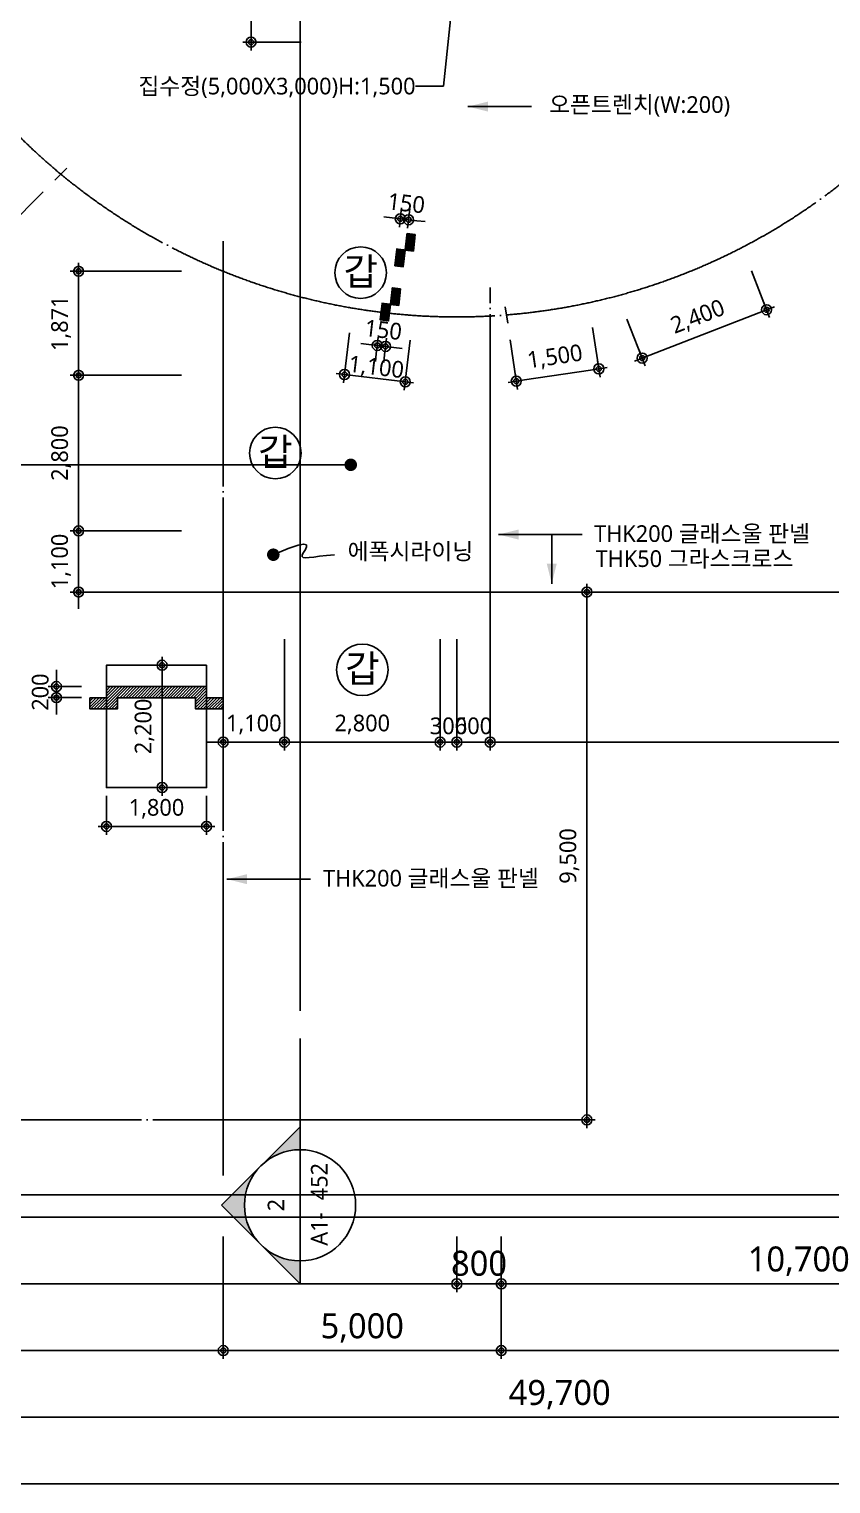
# Model space of a CAD drawing. Header units: millimetres. Extents: x 0 to 244676, y -5263 to 84354.
# Drawn here: x 48059 to 62477, y 2254 to 28434 of the extents above; entities that cross this region are included whole.
import ezdxf
from ezdxf.enums import TextEntityAlignment as Align

# ---------------------------------------------------------------- set-up
doc = ezdxf.new("R2010")
doc.units = ezdxf.units.MM
doc.header["$LTSCALE"] = 100
doc.header["$MEASUREMENT"] = 0
doc.header["$PDSIZE"] = -10
doc.linetypes.add('CEN', pattern=[62, 60, -1, 0, -1])
doc.layers.get('0').update_dxf_attribs({"linetype": 'CONTINUOUS'})
doc.layers.get('Defpoints').update_dxf_attribs({"color": 171, "linetype": 'CONTINUOUS'})
for name, color, linetype in [('Center(AR)', 30, 'CEN'), ('DIM', 7, 'CONTINUOUS'), ('LED', 7, 'CONTINUOUS'), ('NDIM', 7, 'CONTINUOUS'), ('SASAC 도면명', 2, 'CONTINUOUS'), ('SYM', 7, 'CONTINUOUS'), ('TEXT', 3, 'CONTINUOUS'), ('TEXT(MIN)', 7, 'CONTINUOUS'), ('TEXT(NOTE小)', 1, 'CONTINUOUS'), ('장비기초', 3, 'CONTINUOUS')]:
    doc.layers.add(name, color=color, linetype=linetype)
doc.styles.add('TE', font='malgun_0.ttf')
doc.styles.add('나눔바른고딕', font='NanumBarunGothic.ttf')
doc.dimstyles.new('BA', dxfattribs={"dimscale": 500, "dimtxt": 3, "dimasz": 1, "dimexe": 1, "dimexo": 5, "dimgap": 0.9, "dimtad": 1, "dimdec": 0, "dimdsep": 46, "dimlunit": 6, "dimtxsty": 'TE', "dimblk": 'DDD', "dimcen": 2.5, "dimclrd": 256, "dimclre": 256, "dimclrt": 3, "dimazin": 2, "dimtfac": 1, "dimtdec": 0, "dimtix": 1, "dimtmove": 2, "dimatfit": 3, "dimldrblk": 'DDD', "dimfxl": 1, "dimtolj": 1, "dimtzin": 0, "dimarcsym": 2})

# ---------------------------------------------------------------- blocks, each defined once
blk = doc.blocks.new('DDD')
at = {"layer": 'DIM', "color": 0}
for p, q in [((-1, 0), (1, 0)), ((0, -1), (0, 1))]:
    blk.add_line(p, q, dxfattribs=at)
for radius in [0.6, 0.3]:
    blk.add_circle((0, 0), radius, dxfattribs=at)
blk = doc.blocks.new('*D37')
at = {"layer": 'Defpoints', "color": 0, "ltscale": 0.4, "transparency": 16777216}
for p in [(48950, 19404), (51550, 19404), (51550, 18304)]:
    blk.add_point(p, dxfattribs=at)
at = {"layer": 'NDIM', "lineweight": -2, "ltscale": 0.4, "transparency": 16777216}
for p, q in [((48950, 19554), (48950, 19704)), ((50800, 19404), (48800, 19404)), ((48950, 18304), (48950, 19404)), ((50800, 18304), (48800, 18304)), ((48950, 18154), (48950, 18004))]:
    blk.add_line(p, q, dxfattribs=at)
at = {"layer": 'NDIM', "lineweight": -2, "ltscale": 0.4, "transparency": 16777216, "xscale": 150, "yscale": 150, "zscale": 150}
for p, rotation in [((48950, 19404), 270), ((48950, 18304), 90)]:
    blk.add_blockref('DDD', p, dxfattribs=dict(at, rotation=rotation))
at = {"layer": 'NDIM', "color": 3, "ltscale": 0.4, "transparency": 16777216, "insert": (48634, 18854), "char_height": 300, "attachment_point": 5, "rotation": 90, "style": 'TE'}
blk.add_mtext('\\A1;1,100', dxfattribs=at)
blk = doc.blocks.new('갑종방화문표기')
at = {"layer": 'TEXT(NOTE小)'}
blk.add_circle((0, 0), 112.5, dxfattribs=at)
at = {"layer": 'TEXT(NOTE小)', "style": '나눔바른고딕'}
blk.add_text('갑', height=120.1, dxfattribs=at).set_placement((0.6, 5.3), align=Align.MIDDLE_CENTER)
blk = doc.blocks.new('*D46')
at = {"layer": 'Defpoints', "color": 0, "ltscale": 0.4, "transparency": 16777216}
for p in [(32750, 7454), (82450, 7454), (32750, 3454)]:
    blk.add_point(p, dxfattribs=at)
at = {"layer": 'NDIM', "lineweight": -2, "ltscale": 0.4, "transparency": 16777216}
for p, q in [((32750, 6704), (32750, 3304)), ((82450, 6704), (82450, 3304)), ((82300, 3454), (32900, 3454))]:
    blk.add_line(p, q, dxfattribs=at)
at = {"layer": 'NDIM', "lineweight": -2, "ltscale": 0.4, "transparency": 16777216, "xscale": 150, "yscale": 150, "zscale": 150, "rotation": 180}
blk.add_blockref('DDD', (32750, 3454), dxfattribs=at)
at = {"layer": 'NDIM', "lineweight": -2, "ltscale": 0.4, "transparency": 16777216, "xscale": 150, "yscale": 150, "zscale": 150}
blk.add_blockref('DDD', (82450, 3454), dxfattribs=at)
at = {"layer": 'NDIM', "color": 3, "ltscale": 0.4, "transparency": 16777216, "insert": (57600, 3859), "char_height": 450, "attachment_point": 5, "style": 'TE'}
blk.add_mtext('\\A1;49,700', dxfattribs=at)
blk = doc.blocks.new('*D47')
at = {"layer": 'Defpoints', "color": 0, "ltscale": 0.4, "transparency": 16777216}
for p in [(51550, 7454), (56550, 7454), (51550, 4654)]:
    blk.add_point(p, dxfattribs=at)
at = {"layer": 'NDIM', "lineweight": -2, "ltscale": 0.4, "transparency": 16777216}
for p, q in [((51550, 6704), (51550, 4504)), ((56550, 6704), (56550, 4504)), ((56400, 4654), (51700, 4654))]:
    blk.add_line(p, q, dxfattribs=at)
at = {"layer": 'NDIM', "lineweight": -2, "ltscale": 0.4, "transparency": 16777216, "xscale": 150, "yscale": 150, "zscale": 150, "rotation": 180}
blk.add_blockref('DDD', (51550, 4654), dxfattribs=at)
at = {"layer": 'NDIM', "lineweight": -2, "ltscale": 0.4, "transparency": 16777216, "xscale": 150, "yscale": 150, "zscale": 150}
blk.add_blockref('DDD', (56550, 4654), dxfattribs=at)
at = {"layer": 'NDIM', "color": 3, "ltscale": 0.4, "transparency": 16777216, "insert": (54050, 5059), "char_height": 450, "attachment_point": 5, "style": 'TE'}
blk.add_mtext('\\A1;5,000', dxfattribs=at)
blk = doc.blocks.new('*D48')
at = {"layer": 'Defpoints', "color": 0, "ltscale": 0.4, "transparency": 16777216}
for p in [(32750, 7454), (51550, 7454), (32750, 4654)]:
    blk.add_point(p, dxfattribs=at)
at = {"layer": 'NDIM', "lineweight": -2, "ltscale": 0.4, "transparency": 16777216}
for p, q in [((32750, 6704), (32750, 4504)), ((51550, 6704), (51550, 4504)), ((51400, 4654), (32900, 4654))]:
    blk.add_line(p, q, dxfattribs=at)
at = {"layer": 'NDIM', "lineweight": -2, "ltscale": 0.4, "transparency": 16777216, "xscale": 150, "yscale": 150, "zscale": 150, "rotation": 180}
blk.add_blockref('DDD', (32750, 4654), dxfattribs=at)
at = {"layer": 'NDIM', "lineweight": -2, "ltscale": 0.4, "transparency": 16777216, "xscale": 150, "yscale": 150, "zscale": 150}
blk.add_blockref('DDD', (51550, 4654), dxfattribs=at)
at = {"layer": 'NDIM', "color": 3, "ltscale": 0.4, "transparency": 16777216, "insert": (42150, 5061), "char_height": 450, "attachment_point": 5, "style": 'TE'}
blk.add_mtext('\\A1;18,800', dxfattribs=at)
blk = doc.blocks.new('*D49')
at = {"layer": 'Defpoints', "color": 0, "ltscale": 0.4, "transparency": 16777216}
for p in [(56550, 7454), (78250, 7454), (56550, 4654)]:
    blk.add_point(p, dxfattribs=at)
at = {"layer": 'NDIM', "lineweight": -2, "ltscale": 0.4, "transparency": 16777216}
for p, q in [((56550, 6704), (56550, 4504)), ((78250, 6704), (78250, 4504)), ((78100, 4654), (56700, 4654))]:
    blk.add_line(p, q, dxfattribs=at)
at = {"layer": 'NDIM', "lineweight": -2, "ltscale": 0.4, "transparency": 16777216, "xscale": 150, "yscale": 150, "zscale": 150, "rotation": 180}
blk.add_blockref('DDD', (56550, 4654), dxfattribs=at)
at = {"layer": 'NDIM', "lineweight": -2, "ltscale": 0.4, "transparency": 16777216, "xscale": 150, "yscale": 150, "zscale": 150}
blk.add_blockref('DDD', (78250, 4654), dxfattribs=at)
at = {"layer": 'NDIM', "color": 3, "ltscale": 0.4, "transparency": 16777216, "insert": (67400, 5061), "char_height": 450, "attachment_point": 5, "style": 'TE'}
blk.add_mtext('\\A1;21,700', dxfattribs=at)
blk = doc.blocks.new('*D50')
at = {"layer": 'Defpoints', "color": 0, "ltscale": 0.4, "transparency": 16777216}
for p in [(56550, 7454), (67250, 7454), (56550, 5854)]:
    blk.add_point(p, dxfattribs=at)
at = {"layer": 'NDIM', "lineweight": -2, "ltscale": 0.4, "transparency": 16777216}
for p, q in [((56550, 6704), (56550, 5704)), ((67250, 6704), (67250, 5704)), ((67100, 5854), (56700, 5854))]:
    blk.add_line(p, q, dxfattribs=at)
at = {"layer": 'NDIM', "lineweight": -2, "ltscale": 0.4, "transparency": 16777216, "xscale": 150, "yscale": 150, "zscale": 150, "rotation": 180}
blk.add_blockref('DDD', (56550, 5854), dxfattribs=at)
at = {"layer": 'NDIM', "lineweight": -2, "ltscale": 0.4, "transparency": 16777216, "xscale": 150, "yscale": 150, "zscale": 150}
blk.add_blockref('DDD', (67250, 5854), dxfattribs=at)
at = {"layer": 'NDIM', "color": 3, "ltscale": 0.4, "transparency": 16777216, "insert": (61900, 6261), "char_height": 450, "attachment_point": 5, "style": 'TE'}
blk.add_mtext('\\A1;10,700', dxfattribs=at)
blk = doc.blocks.new('*D66')
at = {"layer": 'Defpoints', "color": 0, "ltscale": 0.4, "transparency": 16777216}
for p in [(51550, 24076), (48950, 22204), (51550, 22204)]:
    blk.add_point(p, dxfattribs=at)
at = {"layer": 'NDIM', "lineweight": -2, "ltscale": 0.4, "transparency": 16777216}
for p, q in [((50800, 24076), (48800, 24076)), ((48950, 23926), (48950, 22354)), ((50800, 22204), (48800, 22204))]:
    blk.add_line(p, q, dxfattribs=at)
at = {"layer": 'NDIM', "lineweight": -2, "ltscale": 0.4, "transparency": 16777216, "xscale": 150, "yscale": 150, "zscale": 150}
for p, rotation in [((48950, 24076), 90), ((48950, 22204), 270)]:
    blk.add_blockref('DDD', p, dxfattribs=dict(at, rotation=rotation))
at = {"layer": 'NDIM', "color": 3, "ltscale": 0.4, "transparency": 16777216, "insert": (48634, 23140), "char_height": 300, "attachment_point": 5, "rotation": 90, "style": 'TE'}
blk.add_mtext('\\A1;1,871', dxfattribs=at)
blk = doc.blocks.new('*D67')
at = {"layer": 'Defpoints', "color": 0, "ltscale": 0.4, "transparency": 16777216}
for p in [(52650, 18204), (55450, 18204), (55450, 15604)]:
    blk.add_point(p, dxfattribs=at)
at = {"layer": 'NDIM', "lineweight": -2, "ltscale": 0.4, "transparency": 16777216}
for p, q in [((52650, 17454), (52650, 15454)), ((55450, 17454), (55450, 15454)), ((52800, 15604), (55300, 15604))]:
    blk.add_line(p, q, dxfattribs=at)
at = {"layer": 'NDIM', "lineweight": -2, "ltscale": 0.4, "transparency": 16777216, "xscale": 150, "yscale": 150, "zscale": 150, "rotation": 180}
blk.add_blockref('DDD', (52650, 15604), dxfattribs=at)
at = {"layer": 'NDIM', "lineweight": -2, "ltscale": 0.4, "transparency": 16777216, "xscale": 150, "yscale": 150, "zscale": 150}
blk.add_blockref('DDD', (55450, 15604), dxfattribs=at)
at = {"layer": 'NDIM', "color": 3, "ltscale": 0.4, "transparency": 16777216, "insert": (54050, 15920), "char_height": 300, "attachment_point": 5, "style": 'TE'}
blk.add_mtext('\\A1;2,800', dxfattribs=at)
blk = doc.blocks.new('*D68')
at = {"layer": 'Defpoints', "color": 0, "ltscale": 0.4, "transparency": 16777216}
for p in [(55450, 18204), (55750, 18204), (55750, 15604)]:
    blk.add_point(p, dxfattribs=at)
at = {"layer": 'NDIM', "lineweight": -2, "ltscale": 0.4, "transparency": 16777216}
for p, q in [((55450, 17454), (55450, 15454)), ((55750, 17454), (55750, 15454)), ((55300, 15604), (55150, 15604)), ((55450, 15604), (55750, 15604)), ((55900, 15604), (56050, 15604))]:
    blk.add_line(p, q, dxfattribs=at)
at = {"layer": 'NDIM', "lineweight": -2, "ltscale": 0.4, "transparency": 16777216, "xscale": 150, "yscale": 150, "zscale": 150}
blk.add_blockref('DDD', (55450, 15604), dxfattribs=at)
at = {"layer": 'NDIM', "lineweight": -2, "ltscale": 0.4, "transparency": 16777216, "xscale": 150, "yscale": 150, "zscale": 150, "rotation": 180}
blk.add_blockref('DDD', (55750, 15604), dxfattribs=at)
at = {"layer": 'NDIM', "color": 3, "ltscale": 0.4, "transparency": 16777216, "insert": (55600, 15894), "char_height": 300, "attachment_point": 5, "style": 'TE'}
blk.add_mtext('\\A1;300', dxfattribs=at)
blk = doc.blocks.new('*D69')
at = {"layer": 'Defpoints', "color": 0, "ltscale": 0.4, "transparency": 16777216}
for p in [(51550, 18204), (52650, 18204), (52650, 15604)]:
    blk.add_point(p, dxfattribs=at)
at = {"layer": 'NDIM', "lineweight": -2, "ltscale": 0.4, "transparency": 16777216}
for p, q in [((51550, 17454), (51550, 15454)), ((52650, 17454), (52650, 15454)), ((51400, 15604), (51250, 15604)), ((51550, 15604), (52650, 15604)), ((52800, 15604), (52950, 15604))]:
    blk.add_line(p, q, dxfattribs=at)
at = {"layer": 'NDIM', "lineweight": -2, "ltscale": 0.4, "transparency": 16777216, "xscale": 150, "yscale": 150, "zscale": 150}
blk.add_blockref('DDD', (51550, 15604), dxfattribs=at)
at = {"layer": 'NDIM', "lineweight": -2, "ltscale": 0.4, "transparency": 16777216, "xscale": 150, "yscale": 150, "zscale": 150, "rotation": 180}
blk.add_blockref('DDD', (52650, 15604), dxfattribs=at)
at = {"layer": 'NDIM', "color": 3, "ltscale": 0.4, "transparency": 16777216, "insert": (52100, 15920), "char_height": 300, "attachment_point": 5, "style": 'TE'}
blk.add_mtext('\\A1;1,100', dxfattribs=at)
blk = doc.blocks.new('*D70')
at = {"layer": 'Defpoints', "color": 0, "ltscale": 0.4, "transparency": 16777216}
for p in [(55750, 7454), (56550, 7454), (55750, 5854)]:
    blk.add_point(p, dxfattribs=at)
at = {"layer": 'NDIM', "lineweight": -2, "ltscale": 0.4, "transparency": 16777216}
for p, q in [((55750, 6704), (55750, 5704)), ((56550, 6704), (56550, 5704)), ((55600, 5854), (55450, 5854)), ((56550, 5854), (55750, 5854)), ((56700, 5854), (56850, 5854))]:
    blk.add_line(p, q, dxfattribs=at)
at = {"layer": 'NDIM', "lineweight": -2, "ltscale": 0.4, "transparency": 16777216, "xscale": 150, "yscale": 150, "zscale": 150}
blk.add_blockref('DDD', (55750, 5854), dxfattribs=at)
at = {"layer": 'NDIM', "lineweight": -2, "ltscale": 0.4, "transparency": 16777216, "xscale": 150, "yscale": 150, "zscale": 150, "rotation": 180}
blk.add_blockref('DDD', (56550, 5854), dxfattribs=at)
at = {"layer": 'NDIM', "color": 3, "ltscale": 0.4, "transparency": 16777216, "insert": (56150, 6222), "char_height": 450, "attachment_point": 5, "style": 'TE'}
blk.add_mtext('\\A1;800', dxfattribs=at)
blk = doc.blocks.new('*D74')
at = {"layer": 'Defpoints', "color": 0, "ltscale": 0.4, "transparency": 16777216}
for p in [(54374, 23200), (54523, 23182), (54469, 22724)]:
    blk.add_point(p, dxfattribs=at)
at = {"layer": 'NDIM', "lineweight": -2, "ltscale": 0.4, "transparency": 16777216}
for p, q in [((54171, 22759), (54022, 22776)), ((54287, 22455), (54303, 22593)), ((54320, 22742), (54469, 22724)), ((54436, 22437), (54452, 22575)), ((54618, 22707), (54767, 22689))]:
    blk.add_line(p, q, dxfattribs=at)
at = {"layer": 'NDIM', "lineweight": -2, "ltscale": 0.4, "transparency": 16777216, "xscale": 150, "yscale": 150, "zscale": 150}
for p, rotation in [((54320, 22742), 353.3496406613502), ((54469, 22724), 173.3496406613502)]:
    blk.add_blockref('DDD', p, dxfattribs=dict(at, rotation=rotation))
at = {"layer": 'NDIM', "color": 3, "ltscale": 0.4, "transparency": 16777216, "insert": (54428, 23022), "char_height": 300, "attachment_point": 5, "rotation": 353.3496, "style": 'TE'}
blk.add_mtext('\\A1;150', dxfattribs=at)
blk = doc.blocks.new('*D75')
at = {"layer": 'Defpoints', "color": 0, "ltscale": 0.4, "transparency": 16777216}
for p in [(54883, 25003), (54672, 24474), (54821, 24457)]:
    blk.add_point(p, dxfattribs=at)
at = {"layer": 'NDIM', "lineweight": -2, "ltscale": 0.4, "transparency": 16777216}
for p, q in [((54757, 25219), (54751, 25169)), ((54906, 25202), (54900, 25152)), ((54585, 25037), (54436, 25054)), ((54734, 25020), (54883, 25003)), ((55032, 24986), (55181, 24969))]:
    blk.add_line(p, q, dxfattribs=at)
at = {"layer": 'NDIM', "lineweight": -2, "ltscale": 0.4, "transparency": 16777216, "xscale": 150, "yscale": 150, "zscale": 150}
for p, rotation in [((54734, 25020), 353.4745779436976), ((54883, 25003), 173.4745779436976)]:
    blk.add_blockref('DDD', p, dxfattribs=dict(at, rotation=rotation))
at = {"layer": 'NDIM', "color": 3, "ltscale": 0.4, "transparency": 16777216, "insert": (54842, 25301), "char_height": 300, "attachment_point": 5, "rotation": 353.4746, "style": 'TE'}
blk.add_mtext('\\A1;150', dxfattribs=at)
blk = doc.blocks.new('*D104')
at = {"layer": 'Defpoints', "color": 0, "ltscale": 0.4, "transparency": 16777216}
for p in [(48950, 22204), (51550, 22204), (51550, 19404)]:
    blk.add_point(p, dxfattribs=at)
at = {"layer": 'NDIM', "lineweight": -2, "ltscale": 0.4, "transparency": 16777216}
for p, q in [((50800, 22204), (48800, 22204)), ((48950, 19554), (48950, 22054)), ((50800, 19404), (48800, 19404))]:
    blk.add_line(p, q, dxfattribs=at)
at = {"layer": 'NDIM', "lineweight": -2, "ltscale": 0.4, "transparency": 16777216, "xscale": 150, "yscale": 150, "zscale": 150}
for p, rotation in [((48950, 22204), 90), ((48950, 19404), 270)]:
    blk.add_blockref('DDD', p, dxfattribs=dict(at, rotation=rotation))
at = {"layer": 'NDIM', "color": 3, "ltscale": 0.4, "transparency": 16777216, "insert": (48635, 20804), "char_height": 300, "attachment_point": 5, "rotation": 90, "style": 'TE'}
blk.add_mtext('\\A1;2,800', dxfattribs=at)
blk = doc.blocks.new('A$C1A302DD2')
at = {"layer": 'SYM'}
h = blk.add_hatch(color=256, dxfattribs=at)
h.paths.add_polyline_path([(707, 1207), (354, 854, -0.414214), (1061, 854)])
h.paths.add_polyline_path([(354, 854), (0, 500), (207, 500, -0.198912)])
h.paths.add_polyline_path([(1061, 854, -0.198912), (1207, 500), (1414, 500)])
for p, q in [((0, 500), (707, 1207)), ((1414, 500), (707, 1207)), ((0, 500), (207, 500)), ((207, 500), (1207, 500)), ((1207, 500), (2207, 500)), ((2457, 500), (2707, 500))]:
    blk.add_line(p, q, dxfattribs=at)
blk.add_circle((707, 500), 500, dxfattribs=at)
blk = doc.blocks.new('*U16')
at = {"layer": 'Defpoints', "ltscale": 10000}
blk.add_line((0, 5414), (0, 68650), dxfattribs=at)
at = {"layer": 'SYM', "xscale": 2, "yscale": 2, "zscale": 2, "rotation": 89.99999999999999}
blk.add_blockref('A$C1A302DD2', (1000, 0), dxfattribs=at)
blk = doc.blocks.new('*D322')
at = {"layer": 'Defpoints', "color": 0, "ltscale": 0.4, "transparency": 16777216}
for p in [(49850, 16986), (50450, 16986), (49850, 14786)]:
    blk.add_point(p, dxfattribs=at)
at = {"layer": 'NDIM', "lineweight": -2, "ltscale": 0.4, "transparency": 16777216}
for p, q in [((50000, 16986), (50600, 16986)), ((50450, 14936), (50450, 16836)), ((50000, 14786), (50600, 14786))]:
    blk.add_line(p, q, dxfattribs=at)
at = {"layer": 'NDIM', "lineweight": -2, "ltscale": 0.4, "transparency": 16777216, "xscale": 150, "yscale": 150, "zscale": 150}
for p, rotation in [((50450, 16986), 90), ((50450, 14786), 270)]:
    blk.add_blockref('DDD', p, dxfattribs=dict(at, rotation=rotation))
at = {"layer": 'NDIM', "color": 3, "ltscale": 0.4, "transparency": 16777216, "insert": (50135, 15886), "char_height": 300, "attachment_point": 5, "rotation": 90, "style": 'TE'}
blk.add_mtext('\\A1;2,200', dxfattribs=at)
blk = doc.blocks.new('*D323')
at = {"layer": 'Defpoints', "color": 0, "ltscale": 0.4, "transparency": 16777216}
for p in [(49450, 14786), (51250, 14786), (49450, 14086)]:
    blk.add_point(p, dxfattribs=at)
at = {"layer": 'NDIM', "lineweight": -2, "ltscale": 0.4, "transparency": 16777216}
for p, q in [((49450, 14636), (49450, 13936)), ((51250, 14636), (51250, 13936)), ((51100, 14086), (49600, 14086))]:
    blk.add_line(p, q, dxfattribs=at)
at = {"layer": 'NDIM', "lineweight": -2, "ltscale": 0.4, "transparency": 16777216, "xscale": 150, "yscale": 150, "zscale": 150, "rotation": 180}
blk.add_blockref('DDD', (49450, 14086), dxfattribs=at)
at = {"layer": 'NDIM', "lineweight": -2, "ltscale": 0.4, "transparency": 16777216, "xscale": 150, "yscale": 150, "zscale": 150}
blk.add_blockref('DDD', (51250, 14086), dxfattribs=at)
at = {"layer": 'NDIM', "color": 3, "ltscale": 0.4, "transparency": 16777216, "insert": (50350, 14402), "char_height": 300, "attachment_point": 5, "style": 'TE'}
blk.add_mtext('\\A1;1,800', dxfattribs=at)
blk = doc.blocks.new('*D343')
at = {"layer": 'Defpoints', "color": 0, "ltscale": 0.4, "transparency": 16777216}
for p in [(49150, 16603), (48550, 16403), (49150, 16403)]:
    blk.add_point(p, dxfattribs=at)
at = {"layer": 'NDIM', "lineweight": -2, "ltscale": 0.4, "transparency": 16777216}
for p, q in [((48550, 16753), (48550, 16903)), ((49000, 16603), (48400, 16603)), ((48550, 16603), (48550, 16403)), ((49000, 16403), (48400, 16403)), ((48550, 16253), (48550, 16103))]:
    blk.add_line(p, q, dxfattribs=at)
at = {"layer": 'NDIM', "lineweight": -2, "ltscale": 0.4, "transparency": 16777216, "xscale": 150, "yscale": 150, "zscale": 150}
for p, rotation in [((48550, 16603), 270), ((48550, 16403), 90)]:
    blk.add_blockref('DDD', p, dxfattribs=dict(at, rotation=rotation))
at = {"layer": 'NDIM', "color": 3, "ltscale": 0.4, "transparency": 16777216, "insert": (48260, 16503), "char_height": 300, "attachment_point": 5, "rotation": 90, "style": 'TE'}
blk.add_mtext('\\A1;200', dxfattribs=at)
blk = doc.blocks.new('*D425')
at = {"layer": 'Defpoints', "color": 0, "ltscale": 0.4, "transparency": 16777216}
for p in [(52050, 31200), (53250, 31200), (53250, 28200)]:
    blk.add_point(p, dxfattribs=at)
at = {"layer": 'NDIM', "lineweight": -2, "ltscale": 0.4, "transparency": 16777216}
for p, q in [((52950, 31200), (51900, 31200)), ((52050, 28350), (52050, 31050)), ((52950, 28200), (51900, 28200))]:
    blk.add_line(p, q, dxfattribs=at)
at = {"layer": 'NDIM', "lineweight": -2, "ltscale": 0.4, "transparency": 16777216, "xscale": 150, "yscale": 150, "zscale": 150}
for p, rotation in [((52050, 31200), 90), ((52050, 28200), 270)]:
    blk.add_blockref('DDD', p, dxfattribs=dict(at, rotation=rotation))
at = {"layer": 'NDIM', "color": 3, "ltscale": 0.4, "transparency": 16777216, "insert": (51735, 29700), "char_height": 300, "attachment_point": 5, "rotation": 90, "style": 'TE'}
blk.add_mtext('\\A1;3,000', dxfattribs=at)
blk = doc.blocks.new('*D429')
at = {"layer": 'Defpoints', "color": 0, "ltscale": 0.4, "transparency": 16777216}
for p in [(55750, 18204), (56350, 18204), (56350, 15604)]:
    blk.add_point(p, dxfattribs=at)
at = {"layer": 'NDIM', "lineweight": -2, "ltscale": 0.4, "transparency": 16777216}
for p, q in [((55750, 17454), (55750, 15454)), ((56350, 17454), (56350, 15454)), ((55600, 15604), (55450, 15604)), ((55750, 15604), (56350, 15604)), ((56500, 15604), (56650, 15604))]:
    blk.add_line(p, q, dxfattribs=at)
at = {"layer": 'NDIM', "lineweight": -2, "ltscale": 0.4, "transparency": 16777216, "xscale": 150, "yscale": 150, "zscale": 150}
blk.add_blockref('DDD', (55750, 15604), dxfattribs=at)
at = {"layer": 'NDIM', "lineweight": -2, "ltscale": 0.4, "transparency": 16777216, "xscale": 150, "yscale": 150, "zscale": 150, "rotation": 180}
blk.add_blockref('DDD', (56350, 15604), dxfattribs=at)
at = {"layer": 'NDIM', "color": 3, "ltscale": 0.4, "transparency": 16777216, "insert": (56050, 15894), "char_height": 300, "attachment_point": 5, "style": 'TE'}
blk.add_mtext('\\A1;600', dxfattribs=at)
blk = doc.blocks.new('*D430')
at = {"layer": 'Defpoints', "color": 0, "ltscale": 0.4, "transparency": 16777216}
for p in [(56350, 18204), (78250, 18204), (78250, 15604)]:
    blk.add_point(p, dxfattribs=at)
at = {"layer": 'NDIM', "lineweight": -2, "ltscale": 0.4, "transparency": 16777216}
for p, q in [((56350, 17454), (56350, 15454)), ((78250, 17454), (78250, 15454)), ((56500, 15604), (78100, 15604))]:
    blk.add_line(p, q, dxfattribs=at)
at = {"layer": 'NDIM', "lineweight": -2, "ltscale": 0.4, "transparency": 16777216, "xscale": 150, "yscale": 150, "zscale": 150, "rotation": 180}
blk.add_blockref('DDD', (56350, 15604), dxfattribs=at)
at = {"layer": 'NDIM', "lineweight": -2, "ltscale": 0.4, "transparency": 16777216, "xscale": 150, "yscale": 150, "zscale": 150}
blk.add_blockref('DDD', (78250, 15604), dxfattribs=at)
at = {"layer": 'NDIM', "color": 3, "ltscale": 0.4, "transparency": 16777216, "insert": (67300, 15920), "char_height": 300, "attachment_point": 5, "style": 'TE'}
blk.add_mtext('\\A1;21,900', dxfattribs=at)
blk = doc.blocks.new('*D431')
at = {"layer": 'Defpoints', "color": 0, "ltscale": 0.4, "transparency": 16777216}
for p in [(51550, 18304), (58090, 18304), (51550, 8804)]:
    blk.add_point(p, dxfattribs=at)
at = {"layer": 'NDIM', "lineweight": -2, "ltscale": 0.4, "transparency": 16777216}
for p, q in [((52300, 18304), (58240, 18304)), ((58090, 8954), (58090, 18154)), ((52300, 8804), (58240, 8804))]:
    blk.add_line(p, q, dxfattribs=at)
at = {"layer": 'NDIM', "lineweight": -2, "ltscale": 0.4, "transparency": 16777216, "xscale": 150, "yscale": 150, "zscale": 150}
for p, rotation in [((58090, 18304), 90), ((58090, 8804), 270)]:
    blk.add_blockref('DDD', p, dxfattribs=dict(at, rotation=rotation))
at = {"layer": 'NDIM', "color": 3, "ltscale": 0.4, "transparency": 16777216, "insert": (57774, 13554), "char_height": 300, "attachment_point": 5, "rotation": 90, "style": 'TE'}
blk.add_mtext('\\A1;9,500', dxfattribs=at)
blk = doc.blocks.new('*D435')
at = {"layer": 'Defpoints', "color": 0, "ltscale": 0.4, "transparency": 16777216}
for p in [(47105, 27128), (46362, 26381), (48523, 25718)]:
    blk.add_point(p, dxfattribs=at)
at = {"layer": 'NDIM', "lineweight": -2, "ltscale": 0.4, "transparency": 16777216}
for p, q in [((46893, 26915), (46256, 26274)), ((47673, 25076), (46468, 26275)), ((48311, 25505), (47674, 24864))]:
    blk.add_line(p, q, dxfattribs=at)
at = {"layer": 'NDIM', "lineweight": -2, "ltscale": 0.4, "transparency": 16777216, "xscale": 150, "yscale": 150, "zscale": 150}
for p, rotation in [((46362, 26381), 135.1623821424737), ((47780, 24970), 315.1623821424737)]:
    blk.add_blockref('DDD', p, dxfattribs=dict(at, rotation=rotation))
at = {"layer": 'NDIM', "color": 3, "ltscale": 0.4, "transparency": 16777216, "insert": (47293, 25899), "char_height": 300, "attachment_point": 5, "rotation": 315.1624, "style": 'TE'}
blk.add_mtext('\\A1;2,000', dxfattribs=at)
blk = doc.blocks.new('*D437')
at = {"layer": 'Defpoints', "color": 0, "ltscale": 0.4, "transparency": 16777216}
for p in [(53857, 23264), (54949, 23133), (53731, 22218)]:
    blk.add_point(p, dxfattribs=at)
at = {"layer": 'NDIM', "lineweight": -2, "ltscale": 0.4, "transparency": 16777216}
for p, q in [((53821, 22966), (53714, 22069)), ((54914, 22835), (54806, 21937)), ((54675, 22104), (53880, 22200))]:
    blk.add_line(p, q, dxfattribs=at)
at = {"layer": 'NDIM', "lineweight": -2, "ltscale": 0.4, "transparency": 16777216, "xscale": 150, "yscale": 150, "zscale": 150}
for p, rotation in [((53731, 22218), 173.1474808030845), ((54824, 22086), 353.1474808030845)]:
    blk.add_blockref('DDD', p, dxfattribs=dict(at, rotation=rotation))
at = {"layer": 'NDIM', "color": 3, "ltscale": 0.4, "transparency": 16777216, "insert": (54299, 22332), "char_height": 300, "attachment_point": 5, "rotation": 353.1475, "style": 'TE'}
blk.add_mtext('\\A1;1,100', dxfattribs=at)
blk = doc.blocks.new('*D439')
at = {"layer": 'Defpoints', "color": 0, "ltscale": 0.4, "transparency": 16777216}
for p in [(58149, 23362), (56665, 23141), (56820, 22099)]:
    blk.add_point(p, dxfattribs=at)
at = {"layer": 'NDIM', "lineweight": -2, "ltscale": 0.4, "transparency": 16777216}
for p, q in [((58193, 23065), (58326, 22171)), ((56710, 22845), (56842, 21951)), ((58156, 22298), (56969, 22121))]:
    blk.add_line(p, q, dxfattribs=at)
at = {"layer": 'NDIM', "lineweight": -2, "ltscale": 0.4, "transparency": 16777216, "xscale": 150, "yscale": 150, "zscale": 150}
for p, rotation in [((56820, 22099), 188.4535697980038), ((58304, 22320), 8.453569798003802)]:
    blk.add_blockref('DDD', p, dxfattribs=dict(at, rotation=rotation))
at = {"layer": 'NDIM', "color": 3, "ltscale": 0.4, "transparency": 16777216, "insert": (57516, 22522), "char_height": 300, "attachment_point": 5, "rotation": 8.4536, "style": 'TE'}
blk.add_mtext('\\A1;1,500', dxfattribs=at)
blk = doc.blocks.new('*D441')
at = {"layer": 'Defpoints', "color": 0, "ltscale": 0.4, "transparency": 16777216}
for p in [(60939, 24366), (58702, 23497), (59084, 22514)]:
    blk.add_point(p, dxfattribs=at)
at = {"layer": 'NDIM', "lineweight": -2, "ltscale": 0.4, "transparency": 16777216}
for p, q in [((61047, 24086), (61375, 23244)), ((61181, 23330), (59223, 22569)), ((58810, 23217), (59138, 22375))]:
    blk.add_line(p, q, dxfattribs=at)
at = {"layer": 'NDIM', "lineweight": -2, "ltscale": 0.4, "transparency": 16777216, "xscale": 150, "yscale": 150, "zscale": 150}
for p, rotation in [((61321, 23384), 21.24100652507278), ((59084, 22514), 201.2410065250728)]:
    blk.add_blockref('DDD', p, dxfattribs=dict(at, rotation=rotation))
at = {"layer": 'NDIM', "color": 3, "ltscale": 0.4, "transparency": 16777216, "insert": (60088, 23243), "char_height": 300, "attachment_point": 5, "rotation": 21.241, "style": 'TE'}
blk.add_mtext('\\A1;2,400', dxfattribs=at)

msp = doc.modelspace()

# ---------------------------------------------------------------- hatches: boundary and pattern name
at = {"layer": 'SYM'}
h = msp.add_hatch(dxfattribs=at)
h.set_pattern_fill('ANSI31', color=251, scale=180, angle=263.41211, style=0)
h.set_pattern_definition([(308.41211, (-30131.237, -17964.765), (17.6301486, 13.9795515), [])])
h.paths.add_polyline_path([(55004.3, 24737.3), (54855.3, 24754.5), (54820.9, 24456.5), (54969.9, 24439.3)])
h = msp.add_hatch(dxfattribs=at)
h.set_pattern_fill('ANSI31', color=251, scale=180, angle=263.41211, style=0)
h.set_pattern_definition([(308.41211, (-30314.665, -18245.575), (17.6301486, 13.9795515), [])])
h.paths.add_polyline_path([(54820.9, 24456.5), (54671.9, 24473.7), (54637.4, 24175.7), (54786.4, 24158.5)])
h = msp.add_hatch(dxfattribs=at)
h.set_pattern_fill('ANSI31', color=251, scale=180, angle=263.41211, style=0)
h.set_pattern_definition([(308.41211, (-30394.974, -18940.953), (17.6301486, 13.9795515), [])])
h.paths.add_polyline_path([(54740.6, 23761.1), (54591.5, 23778.4), (54557.1, 23480.3), (54706.1, 23463.1)])
h = msp.add_hatch(dxfattribs=at)
h.set_pattern_fill('ANSI31', color=251, scale=180, angle=263.41211, style=0)
h.set_pattern_definition([(308.41211, (-30578.402, -19221.763), (17.6301486, 13.9795515), [])])
h.paths.add_polyline_path([(54557.1, 23480.3), (54408.1, 23497.5), (54373.7, 23199.5), (54522.7, 23182.3)])
h = msp.add_hatch(dxfattribs=at)
h.set_pattern_fill('ANSI31', color=251, scale=300, angle=180, style=0)
h.set_pattern_definition([(225, (-2766.634, 80353.37), (26.516504, -26.516504), [])])
h.paths.add_polyline_path([(49150, 16402.9), (49150, 16202.9), (49650, 16202.9), (49650, 16402.9), (51050, 16402.9), (51050, 16202.9), (51550, 16202.9), (51550, 16402.9), (51250, 16402.9), (51250, 16602.9), (49450, 16602.9), (49450, 16402.9)])

# ---------------------------------------------------------------- linework, layer by layer
msp.add_line((28270, 20593.1), (53843.2, 20593.1))
at = {"layer": 'Center(AR)'}
for p, q in [((51550, 7804.4), (51550, 24617.4)), ((56350, 17304.4), (56350, 23784.3)), ((50550, 18304.4), (84200, 18304.4)), ((37881.5, 8804.4), (52550, 8804.4))]:
    msp.add_line(p, q, dxfattribs=at)
msp.add_arc((55750, 34404.2), 11150, 178.97222, 1.02778, dxfattribs=at)
at = {"layer": 'Defpoints', "ltscale": 10000}
for points in [[(17950, 82104.2), (97250, 82104.2), (97250, 2254.2), (17950, 2254.2)], [(19150, 80904.2), (96050, 80904.2), (96050, 3454.2), (19150, 3454.2)], [(20350, 79704.2), (94850, 79704.2), (94850, 4654.2), (20350, 4654.2)], [(21550, 78504.2), (93650, 78504.2), (93650, 5854.2), (21550, 5854.2)], [(26350, 77304.2), (88850, 77304.2), (88850, 7054.2), (26350, 7054.2)], [(26750, 76904.2), (88450, 76904.2), (88450, 7454.2), (26750, 7454.2)]]:
    msp.add_lwpolyline(points, close=True, dxfattribs=at)
at = {"layer": 'LED'}
for points in [[(55750, 29699.7), (55508.3, 27409.1), (55008.3, 27409.1)], [(55950, 27040), (57092, 27040)], [(52450.3, 18975.6), (52718.1, 19087.3), (52895.6, 19147.5), (52999, 19166), (53044.5, 19152.5), (53048.4, 19116.6), (53026.9, 19068.1), (52996.1, 19016.6), (52972.4, 18971.9), (52969.1, 18941.6), (52988.6, 18925.2), (53030.2, 18920.2), (53093.5, 18923.9), (53177.9, 18933.9), (53282.9, 18947.5), (53408.1, 18962.3), (53552.8, 18975.6)], [(56500, 19338.5), (58001.5, 19338.5)], [(57458, 18454.4), (57458, 19338.5)], [(51617.1, 13137.3), (53118.6, 13137.3)]]:
    msp.add_lwpolyline(points, dxfattribs=at)
at = {"layer": 'LED', "const_width": 112.5}
for points in [[(53843.2, 20649.4, -1), (53843.2, 20536.9, -1)], [(52450.3, 19031.9, -1), (52450.3, 18919.4, -1)]]:
    msp.add_lwpolyline(points, format="xyb", close=True, dxfattribs=at)
at = {"layer": 'LED'}
for points in [[(55950, 27040), (56310, 26950), (56310, 27130)], [(56500, 19338.5), (56860, 19248.5), (56860, 19428.5)], [(57458, 18454.4), (57368, 18814.4), (57548, 18814.4)], [(51617.1, 13137.3), (51977.1, 13047.3), (51977.1, 13227.3)]]:
    msp.add_solid(points, dxfattribs=at)
at = {"layer": 'SASAC 도면명', "ltscale": 10000}
for p, q in [((48522.7, 25717.7), (48735.1, 25931.2)), ((56665.4, 23141.4), (56621.2, 23438.8))]:
    msp.add_line(p, q, dxfattribs=at)
at = {"layer": 'SYM', "color": 2, "const_width": 30}
for points in [[(54855.3, 24754.5), (54820.9, 24456.5), (54671.9, 24473.7), (54637.4, 24175.7)], [(54591.5, 23778.4), (54557.1, 23480.3), (54408.1, 23497.5), (54373.7, 23199.5)], [(49150, 16402.9), (49450, 16402.9), (49450, 16602.9), (51250, 16602.9), (51250, 16402.9), (51550, 16402.9)]]:
    msp.add_lwpolyline(points, dxfattribs=at)
at = {"layer": 'SYM', "color": 251}
for points in [[(55004.3, 24737.3), (54855.3, 24754.5), (54820.9, 24456.5), (54969.9, 24439.3)], [(54820.9, 24456.5), (54671.9, 24473.7), (54637.4, 24175.7), (54786.4, 24158.5)], [(54740.6, 23761.1), (54591.5, 23778.4), (54557.1, 23480.3), (54706.1, 23463.1)], [(54557.1, 23480.3), (54408.1, 23497.5), (54373.7, 23199.5), (54522.7, 23182.3)]]:
    msp.add_lwpolyline(points, close=True, dxfattribs=at)
msp.add_lwpolyline([(49150, 16402.9), (49150, 16202.9), (49650, 16202.9), (49650, 16402.9), (51050, 16402.9), (51050, 16202.9), (51550, 16202.9), (51550, 16402.9)], dxfattribs=at)
at = {"layer": '장비기초', "linetype": 'Continuous'}
msp.add_lwpolyline([(51250, 16986), (49450, 16986), (49450, 14786), (51250, 14786)], close=True, dxfattribs=at)

# ---------------------------------------------------------------- block references
msp.add_blockref('*U16', (52931.2, 5854.2))
at = {"xscale": 4.122924222179805, "yscale": 4.122924222179805, "zscale": 4.122924222179805}
for p in [(54021.4, 24050.8), (52486.2, 20804.4), (54050.9, 16904.4)]:
    msp.add_blockref('갑종방화문표기', p, dxfattribs=at)

# ---------------------------------------------------------------- texts
at = {"layer": 'TEXT', "style": '나눔바른고딕'}
for s, p in [('452', (53426.3, 7358.6)), ('2', (52649, 7159.3)), ('A1-', (53426.5, 6540.9))]:
    msp.add_text(s, height=300, rotation=90, dxfattribs=at).set_placement(p)
at = {"layer": 'TEXT(MIN)', "style": '나눔바른고딕'}
for s, p in [('집수정(5,000X3,000)H:1,500', (55008.3, 27409.1)), ('오픈트렌치(W:200)', (60664.9, 27076.2)), ('THK200 글래스울 판넬', (62101, 19355.4)), ('THK50 그라스크로스', (61802.5, 18904.7)), ('THK200 글래스울 판넬 ', (57327.8, 13154.2))]:
    msp.add_text(s, height=300, dxfattribs=at).set_placement(p, align=Align.MIDDLE_RIGHT)
msp.add_text('에폭시라이닝', height=300, dxfattribs=at).set_placement((53786.2, 19036.7), align=Align.MIDDLE_LEFT)

# ---------------------------------------------------------------- dimensions: what is measured, and where the dimension line sits
at = {"layer": 'NDIM', "ltscale": 0.4}
for base, p1, p2, angle, override, picture, middle in [((52050, 31199.7), (53250, 28199.7), (53250, 31199.7), 90, {"dimscale": 150, "dimtxt": 2, "dimexo": 2}, '*D425', (51734.8, 29699.7)), ((46361.5, 26380.6), (48522.7, 25717.7), (47104.5, 27127.9), 135.16238, {"dimscale": 150, "dimtxt": 2, "dimexo": 2}, '*D435', (47292.8, 25899)), ((54883.4, 25003.1), (54671.9, 24473.7), (54820.9, 24456.5), 353.47458, {"dimscale": 150, "dimtxt": 2}, '*D75', (54841.9, 25300.6)), ((59083.6, 22514.4), (60938.8, 24366), (58701.8, 23496.6), 201.24101, {"dimscale": 150, "dimtxt": 2, "dimexo": 2}, '*D441', (60087.9, 23242.9)), ((48950, 22204.4), (51550, 24075.5), (51550, 22204.4), 270, {"dimscale": 150, "dimtxt": 2}, '*D66', (48634, 23139.9)), ((56820.3, 22099.1), (58149.1, 23361.9), (56665.4, 23141.4), 188.45357, {"dimscale": 150, "dimtxt": 2, "dimexo": 2}, '*D439', (57515.7, 22521.9)), ((53731.5, 22217.6), (54949.4, 23132.6), (53857.2, 23263.9), 173.14748, {"dimscale": 150, "dimtxt": 2, "dimexo": 2, "dimgap": 0}, '*D437', (54299.1, 22331.7)), ((54469.3, 22724.2), (54373.7, 23199.5), (54522.7, 23182.3), 353.34964, {"dimscale": 150, "dimtxt": 2}, '*D74', (54428.5, 23021.8)), ((48950, 22204.4), (51550, 19404.4), (51550, 22204.4), 90, {"dimscale": 150, "dimtxt": 2}, '*D104', (48634.8, 20804.4)), ((48950, 19404.4), (51550, 18304.4), (51550, 19404.4), 90, {"dimscale": 150, "dimtxt": 2}, '*D37', (48634, 18854.4)), ((58089.6, 18304.4), (51550, 8804.4), (51550, 18304.4), 90, {"dimscale": 150, "dimtxt": 2}, '*D431', (57774.4, 13554.4)), ((50450, 16986), (49850, 14786), (49850, 16986), 90, {"dimscale": 150, "dimtxt": 2, "dimexo": 1}, '*D322', (50134.8, 15886)), ((48550, 16402.9), (49150, 16602.9), (49150, 16402.9), 270, {"dimscale": 150, "dimtxt": 2, "dimexo": 1}, '*D343', (48260, 16502.9)), ((49450, 14086), (51250, 14786), (49450, 14786), 180, {"dimscale": 150, "dimtxt": 2, "dimexo": 1}, '*D323', (50350, 14401.9)), ((32750, 3454.2), (82450, 7454.2), (32750, 7454.2), 180, {"dimscale": 150}, '*D46', (57600, 3859.5)), ((32750, 4654.2), (51550, 7454.2), (32750, 7454.2), 180, {"dimscale": 150}, '*D48', (42150, 5060.7)), ((51550, 4654.2), (56550, 7454.2), (51550, 7454.2), 180, {"dimscale": 150}, '*D47', (54050, 5059.5)), ((55750, 5854.2), (56550, 7454.2), (55750, 7454.2), 180, {"dimscale": 150}, '*D70', (56150, 6221.7)), ((56550, 4654.2), (78250, 7454.2), (56550, 7454.2), 180, {"dimscale": 150}, '*D49', (67400, 5060.7)), ((56550, 5854.2), (67250, 7454.2), (56550, 7454.2), 180, {"dimscale": 150}, '*D50', (61900, 6260.7))]:
    dim = msp.add_linear_dim(base=base, p1=p1, p2=p2, angle=angle, dimstyle='BA', override=override, dxfattribs=at)
    dim.commit()
    dim.dimension.update_dxf_attribs({"geometry": picture, "text_midpoint": middle})
for base, p1, p2, picture, middle in [((52650, 15604.4), (51550, 18204.4), (52650, 18204.4), '*D69', (52100, 15920.4)), ((55450, 15604.4), (52650, 18204.4), (55450, 18204.4), '*D67', (54050, 15919.5)), ((55750, 15604.4), (55450, 18204.4), (55750, 18204.4), '*D68', (55600, 15894.4)), ((56350, 15604.4), (55750, 18204.4), (56350, 18204.4), '*D429', (56050, 15894.4)), ((78250, 15604.4), (56350, 18204.4), (78250, 18204.4), '*D430', (67300, 15920.4))]:
    dim = msp.add_linear_dim(base=base, p1=p1, p2=p2, dimstyle='BA', override={"dimscale": 150, "dimtxt": 2}, dxfattribs=at)
    dim.commit()
    dim.dimension.update_dxf_attribs({"geometry": picture, "text_midpoint": middle})

doc.saveas('drawing.dxf')
